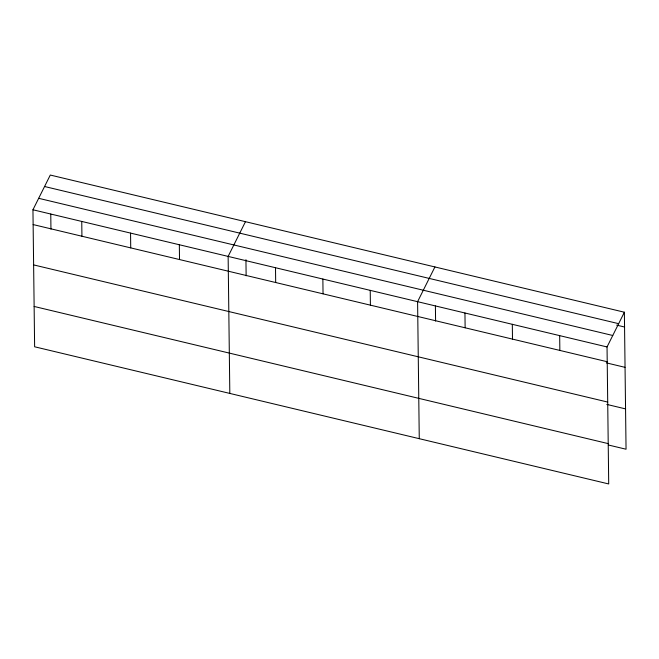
<?xml version="1.0" encoding="UTF-8"?>
<svg xmlns="http://www.w3.org/2000/svg" width="659" height="659" viewBox="0 0 659 659"><rect width="100%" height="100%" fill="white"/><g stroke="black" fill="none" stroke-linecap="round" stroke-linejoin="round"><path stroke-width="0.99" d="M624.378 312.218L607.038 346.947L608.71 483.953L34.622 346.782L32.95 209.776L50.29 175.047L624.378 312.218L626.05 449.224L608.29 444.982M245.477 221.679L228.138 256.409L229.818 393.423M434.924 266.953L417.592 301.682L419.264 438.688M44.565 186.505L618.653 323.676M616.659 325.126L624.559 327.012M38.675 198.31L612.763 335.489M32.95 209.776L607.038 346.947M33.131 224.571L607.219 361.742M606.305 362.862L625.053 367.343M33.625 264.902L607.713 402.072M606.807 404.412L625.556 408.893M34.128 306.451L608.216 443.622M559.672 335.629L559.853 350.423M512.315 324.31L512.496 339.105M464.949 313L465.13 327.795M435.401 305.941L435.591 321.065M370.226 290.364L370.407 305.158M322.869 279.045L323.042 293.84M275.503 267.727L275.684 282.522M245.939 259.671L246.137 275.8M179.339 244.753L179.52 259.547M130.548 233.097L130.729 247.891M81.749 221.432L81.93 236.227M50.768 214.035L50.949 229.159"/></g></svg>
